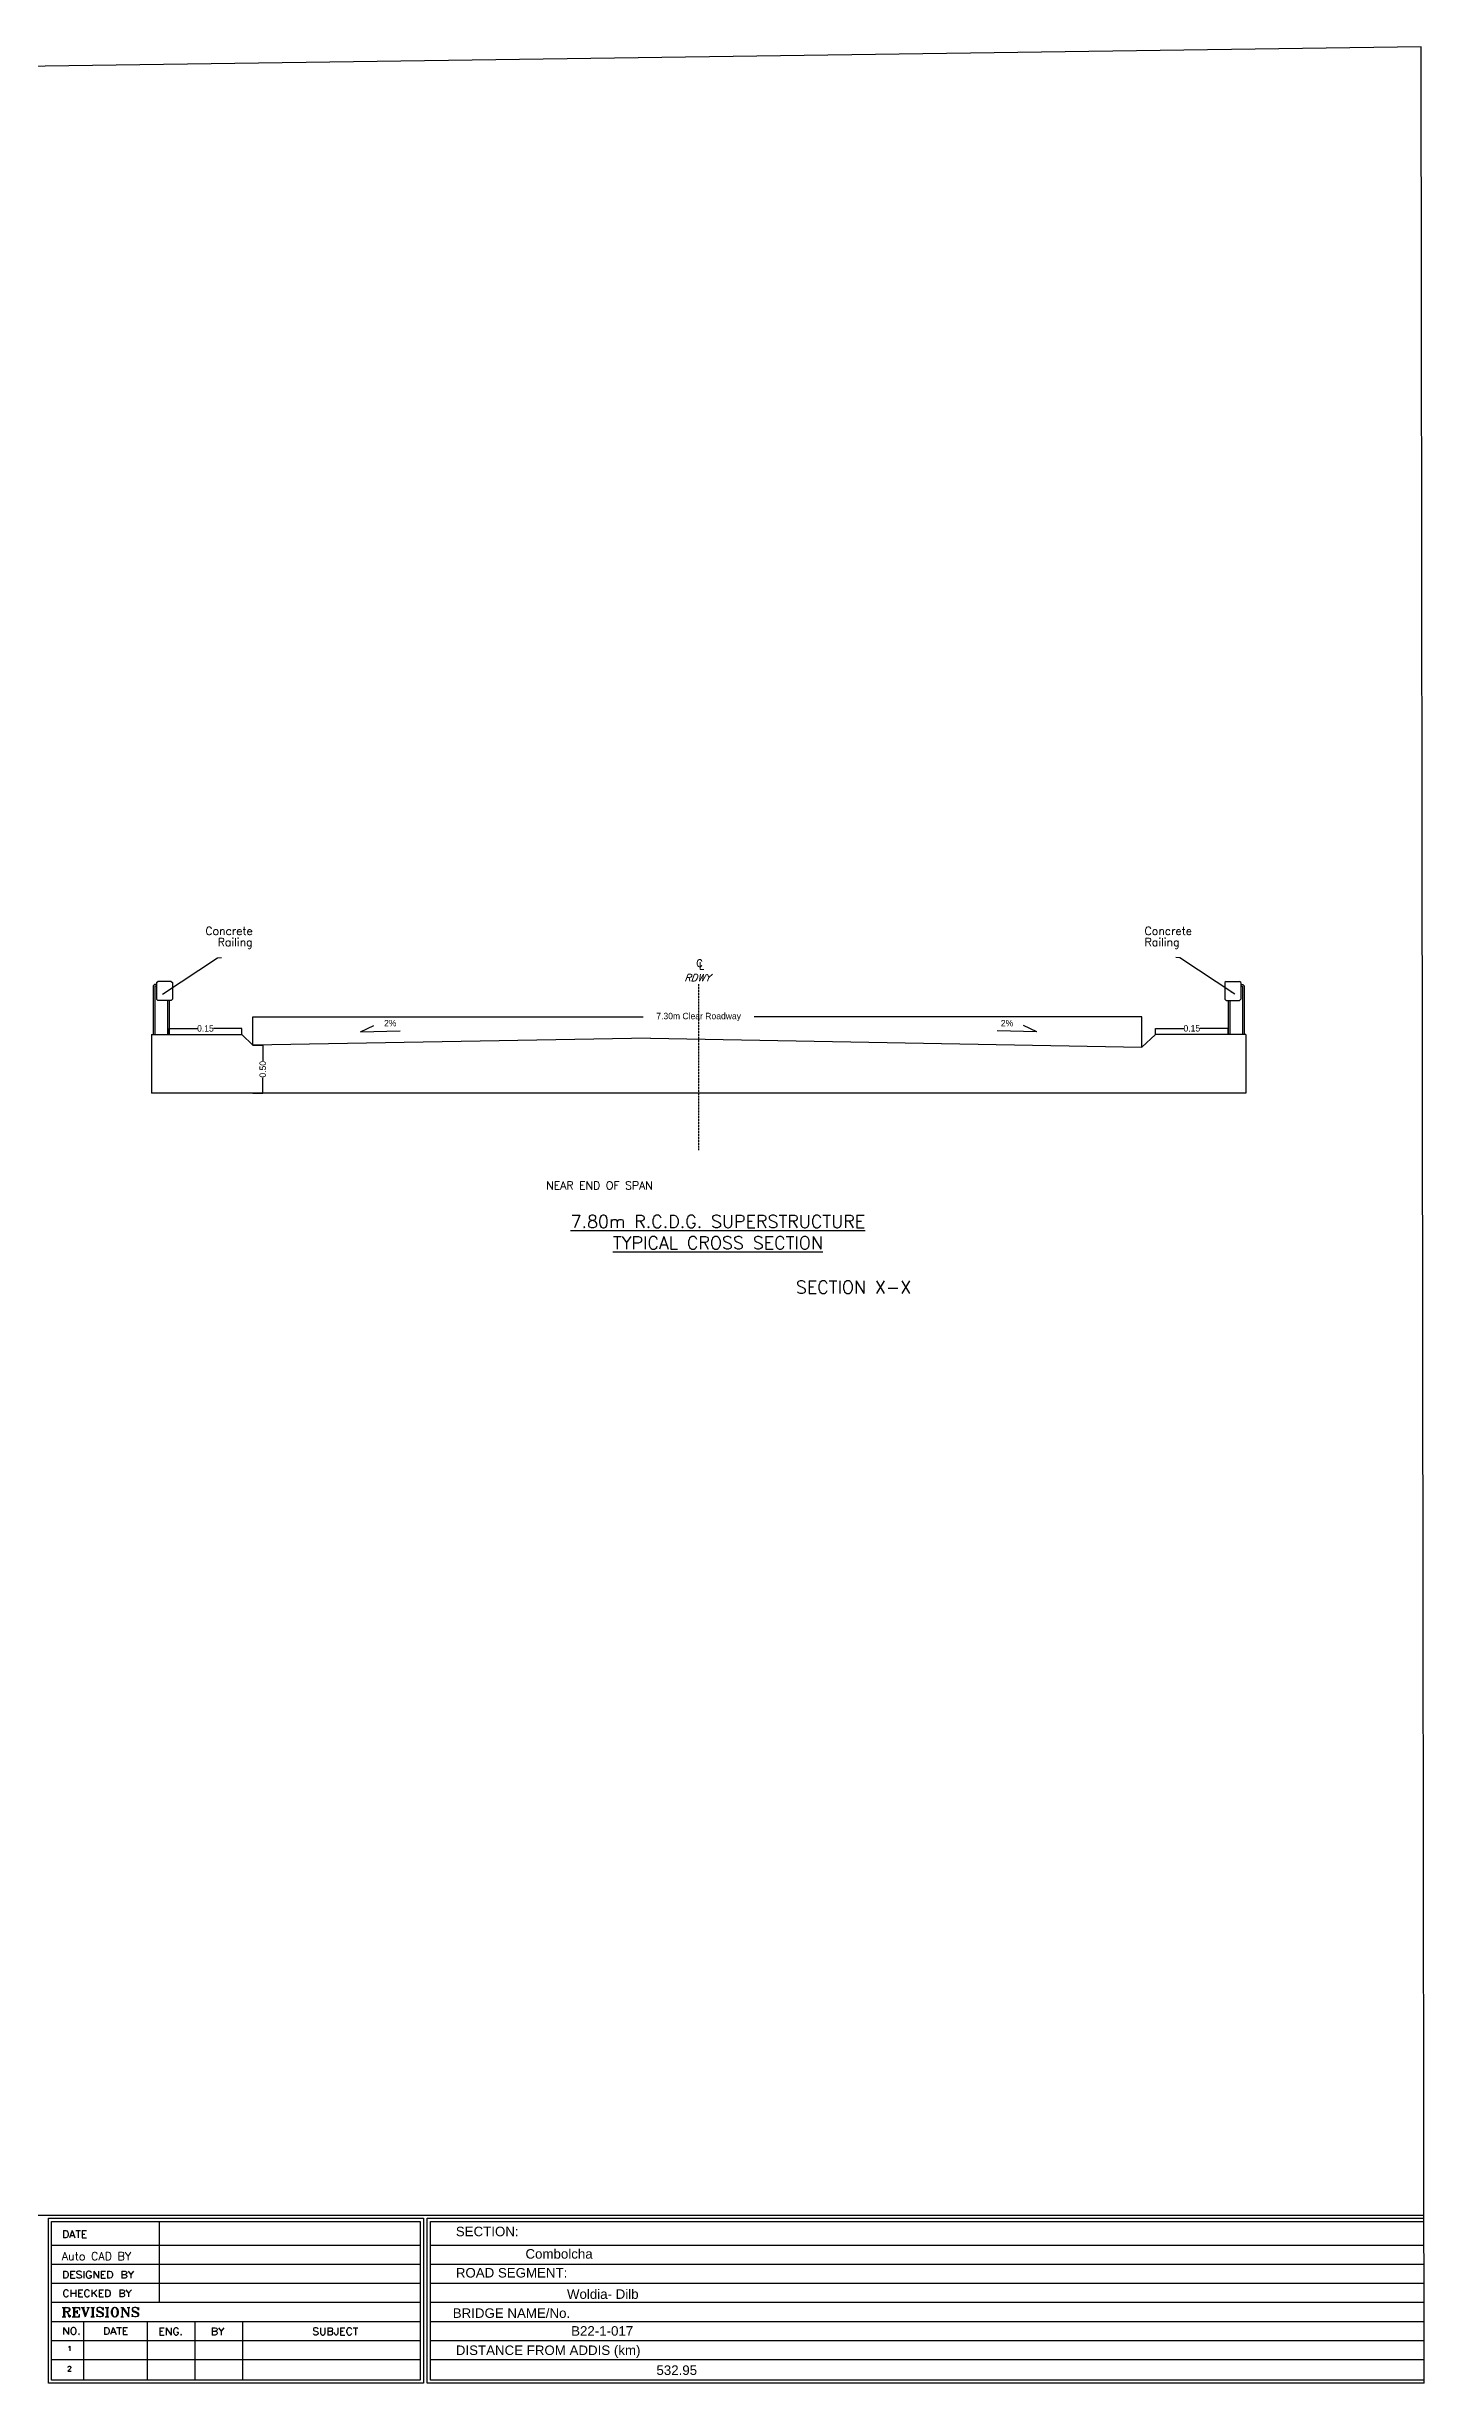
# Model space of a CAD drawing. Header units: inches. Extents: x 18 to 98726, y 4 to 73009.
# Drawn here: x 55682 to 98726, y 4 to 73009 of the extents above; entities that cross this region are included whole.
import ezdxf

# ---------------------------------------------------------------- set-up
doc = ezdxf.new("R2010")
doc.units = ezdxf.units.IN
doc.header["$MEASUREMENT"] = 0
doc.linetypes.add('DASHED', pattern=[0.75, 0.5, -0.25])
for name, color, linetype in [('CONCRETE', 2, 'Continuous'), ('Dim', 9, 'Continuous'), ('Text', 3, 'Continuous'), ('TITLE BLOCK', 7, 'Continuous'), ('WALL', 2, 'Continuous')]:
    doc.layers.add(name, color=color, linetype=linetype)
doc.styles.add('ARIAL', font='arial.ttf', dxfattribs={"height": 15})
doc.styles.add('SIM_E25', font='simplex.shx')
doc.styles.add('T-25-100', font='romans.shx', dxfattribs={"height": 0.25})
doc.styles.add('Text200-2.25', font='romans.shx')
doc.styles.add('Text50-2.0', font='romans.shx')
doc.dimstyles.new('Dim50', dxfattribs={"dimtxt": 300, "dimasz": 150, "dimexe": 150, "dimexo": 150, "dimgap": 75, "dimtad": 1, "dimdec": 0, "dimlfac": 0.5, "dimzin": 0, "dimdsep": 46, "dimtxsty": 'Text50-2.0', "dimblk": 'OBLIQUE', "dimcen": 100, "dimdle": 150, "dimclrd": 256, "dimclre": 256, "dimclrt": 3, "dimadec": 0, "dimazin": 0, "dimtfac": 1, "dimtdec": 0, "dimtofl": 0, "dimtmove": 0, "dimatfit": 3, "dimfxl": 1, "dimtolj": 1, "dimtzin": 0, "dimarcsym": 0})
doc.dimstyles.get("Standard").update_dxf_attribs({"dimtxt": 200, "dimasz": 0.18, "dimexe": 0.18, "dimexo": 0.0625, "dimgap": 0.09, "dimtad": 0, "dimdec": 4, "dimzin": 0, "dimdsep": 46, "dimtxsty": 'Standard', "dimcen": 0.09, "dimadec": 0, "dimazin": 0, "dimtfac": 1, "dimtdec": 4, "dimtofl": 0, "dimtmove": 0, "dimatfit": 3, "dimfxl": 1, "dimtolj": 1, "dimtzin": 0, "dimarcsym": 0})

# ---------------------------------------------------------------- blocks, each defined once
blk = doc.blocks.new('_Oblique')
at = {"color": 0, "lineweight": -2}
blk.add_line((-0.5, -0.5), (0.5, 0.5), dxfattribs=at)
blk = doc.blocks.new('*D17')
at = {"color": 0, "lineweight": -2}
for p, q in [((62120, 41808), (62120, 42693)), ((62120, 42693), (74319, 42693)), ((89896, 42693), (77786, 42693)), ((89897, 41754), (89897, 42693))]:
    blk.add_line(p, q, dxfattribs=at)
at = {"color": 0}
for points in [[(62120, 42693), (62120, 42693), (62120, 42693)], [(89896, 42693), (89896, 42693), (89897, 42693)]]:
    blk.add_solid(points, dxfattribs=at)
at = {"layer": 'Defpoints', "color": 0}
for p in [(89897, 42693), (62120, 41808), (89897, 41754)]:
    blk.add_point(p, dxfattribs=at)
at = {"color": 0, "insert": (76052, 42693), "char_height": 200, "attachment_point": 5}
blk.add_mtext('\\A1;7.30m Clear Roadway', dxfattribs=at)
blk = doc.blocks.new('*D18')
at = {"color": 0, "lineweight": -2}
for p, q in [((62120, 41808), (62431, 41808)), ((62431, 41807), (62431, 41326)), ((62120, 40311), (62431, 40311)), ((62431, 40311), (62431, 40792))]:
    blk.add_line(p, q, dxfattribs=at)
at = {"color": 0}
for points in [[(62431, 41807), (62431, 41807), (62431, 41808)], [(62431, 40311), (62431, 40311), (62431, 40311)]]:
    blk.add_solid(points, dxfattribs=at)
at = {"layer": 'Defpoints', "color": 0}
for p in [(62120, 41808), (62120, 40311), (62431, 40311)]:
    blk.add_point(p, dxfattribs=at)
at = {"color": 0, "insert": (62431, 41059), "char_height": 200, "attachment_point": 5, "rotation": 90}
blk.add_mtext('\\A1;0.50', dxfattribs=at)
blk = doc.blocks.new('*D19')
at = {"color": 0, "lineweight": -2}
for p, q in [((59508, 42152), (59508, 42335)), ((59509, 42335), (60391, 42335)), ((61774, 42335), (60892, 42335)), ((61775, 42143), (61775, 42335))]:
    blk.add_line(p, q, dxfattribs=at)
at = {"color": 0}
for points in [[(59509, 42335), (59509, 42335), (59508, 42335)], [(61774, 42335), (61774, 42335), (61775, 42335)]]:
    blk.add_solid(points, dxfattribs=at)
at = {"layer": 'Defpoints', "color": 0}
for p in [(59508, 42152), (61775, 42335), (61775, 42143)]:
    blk.add_point(p, dxfattribs=at)
at = {"color": 0, "insert": (60641, 42335), "char_height": 200, "attachment_point": 5}
blk.add_mtext('\\A1;0.15', dxfattribs=at)
blk = doc.blocks.new('*D20')
at = {"color": 0, "lineweight": -2}
for p, q in [((90330, 42143), (90330, 42338)), ((90330, 42338), (91213, 42338)), ((92596, 42338), (91713, 42338)), ((92596, 42152), (92596, 42338))]:
    blk.add_line(p, q, dxfattribs=at)
at = {"color": 0}
for points in [[(90330, 42338), (90330, 42338), (90330, 42338)], [(92596, 42338), (92596, 42338), (92596, 42338)]]:
    blk.add_solid(points, dxfattribs=at)
at = {"layer": 'Defpoints', "color": 0}
for p in [(90330, 42338), (90330, 42143), (92596, 42152)]:
    blk.add_point(p, dxfattribs=at)
at = {"color": 0, "insert": (91463, 42338), "char_height": 200, "attachment_point": 5}
blk.add_mtext('\\A1;0.15', dxfattribs=at)

msp = doc.modelspace()

# ---------------------------------------------------------------- linework, layer by layer
at = {"color": 6, "linetype": 'DASHED'}
msp.add_line((76052.1019, 43714.52302), (76052.1019, 38528.31854), dxfattribs=at)
for p, q in [((65486.69287, 42233.89575), (65898.98624, 42422.34763)), ((86617.51092, 42233.89575), (86205.21755, 42422.34763)), ((65486.69287, 42233.89575), (66727.29082, 42256.73249)), ((86617.51092, 42233.89575), (85376.91298, 42256.73249))]:
    msp.add_line(p, q)
at = {"color": 2}
for p, q in [((58952.1019, 42142.82009), (61774.62119, 42142.82009)), ((58952.1019, 42142.75759), (58952.1019, 40310.63967)), ((61774.62119, 42142.82009), (62119.75733, 41807.59493)), ((90329.5826, 42142.82009), (89896.59025, 41753.98863)), ((93152.1019, 42142.82009), (90329.5826, 42142.82009)), ((93152.1019, 42142.82009), (93152.1019, 40310.63967)), ((93152.1019, 40310.63967), (58952.1019, 40310.63967))]:
    msp.add_line(p, q, dxfattribs=at)
at = {"layer": 'CONCRETE'}
for q in [(62119.75733, 41807.59493), (89896.59025, 41753.98863)]:
    msp.add_line((74552.1019, 42036.44765), q, dxfattribs=at)
at = {"layer": 'TITLE BLOCK', "color": 5}
for p, q in [((118.07013, 5257.97545), (98716.78099, 5257.97545)), ((55833.66417, 5057.33571), (67353.82539, 5057.33571)), ((55833.66417, 104.04581), (55833.66417, 5057.33571)), ((67353.82539, 5057.33571), (67353.82539, 104.04581)), ((67669.27725, 5057.45248), (98717.12057, 5057.45248)), ((67669.27725, 104.16258), (67669.27725, 5057.45248)), ((67353.82539, 104.04581), (55833.66417, 104.04581)), ((98725.50869, 104.16258), (67669.27725, 104.16258))]:
    msp.add_line(p, q, dxfattribs=at)
at = {"layer": 'TITLE BLOCK', "color": 210}
for p, q in [((55733.39961, 5157.60027), (67454.08995, 5157.60027)), ((55733.39961, 3.78124), (55733.39961, 5157.60027)), ((67454.08995, 5157.60027), (67454.08995, 3.78124)), ((67569.01269, 3.89802), (67569.01269, 5157.71705)), ((67569.01269, 5157.71705), (98716.95077, 5157.71705)), ((67454.08995, 3.78124), (55733.39961, 3.78124)), ((98725.67848, 3.89802), (67569.01269, 3.89802))]:
    msp.add_line(p, q, dxfattribs=at)
msp.add_lwpolyline([(98725.67848, 3.89802), (98632.35535, 73008.63801), (17.80557, 71621.22749), (17.80557, 5237.97844)], dxfattribs=at)
at = {"layer": 'TITLE BLOCK', "color": 7}
for points in [[(56200.92345, 4773.61006), (56200.92345, 4549.07748)], [(56200.92345, 4773.61006), (56278.0018, 4773.61006), (56308.16289, 4763.55636), (56331.62152, 4740.09773), (56341.67522, 4719.99034), (56351.72892, 4686.47801), (56351.72892, 4632.85829), (56341.67522, 4602.6972), (56331.62152, 4582.5898), (56308.16289, 4559.13117), (56278.0018, 4549.07748), (56200.92345, 4549.07748)], [(56479.07575, 4773.61006), (56395.29494, 4549.07748)], [(56425.45603, 4622.80459), (56532.69547, 4622.80459)], [(56479.07575, 4773.61006), (56562.85657, 4549.07748)], [(56586.31519, 4773.61006), (56733.76943, 4773.61006)], [(56660.04231, 4773.61006), (56660.04231, 4549.07748)], [(56787.38915, 4773.61006), (56924.78968, 4773.61006)], [(56787.38915, 4773.61006), (56787.38915, 4549.07748)], [(56787.38915, 4666.37062), (56871.16996, 4666.37062)], [(56787.38915, 4549.07748), (56924.78968, 4549.07748)], [(59206.97905, 2523.63571), (59206.97905, 5057.33571)], [(67353.82539, 4306.49143), (55833.66417, 4306.49143)], [(67353.82539, 3713.32326), (55833.66417, 3713.32326)], [(98718.39228, 4306.49143), (67669.27725, 4306.49143)], [(98719.39678, 3713.32326), (67669.27725, 3713.32326)], [(67353.82539, 3116.80387), (55833.66417, 3116.80387)], [(56361.78261, 2872.16389), (56351.72892, 2895.62252), (56328.27029, 2915.72992), (56308.16289, 2925.78361), (56264.59687, 2925.78361), (56244.48947, 2915.72992), (56224.38208, 2895.62252), (56214.32838, 2872.16389), (56200.92345, 2842.0028), (56200.92345, 2788.38308), (56214.32838, 2754.87075), (56224.38208, 2734.76336), (56244.48947, 2714.65596), (56264.59687, 2704.60227), (56308.16289, 2704.60227), (56328.27029, 2714.65596), (56351.72892, 2734.76336), (56361.78261, 2754.87075)], [(56204.27468, 3508.89808), (56204.27468, 3287.71673)], [(56204.27468, 3508.89808), (56278.0018, 3508.89808), (56308.16289, 3498.84438), (56331.62152, 3478.73699), (56341.67522, 3455.27836), (56351.72892, 3425.11726), (56351.72892, 3371.49754), (56341.67522, 3337.98522), (56331.62152, 3317.87782), (56308.16289, 3297.77043), (56278.0018, 3287.71673), (56204.27468, 3287.71673)], [(56425.45603, 3508.89808), (56425.45603, 3287.71673)], [(56425.45603, 3508.89808), (56566.2078, 3508.89808)], [(56425.45603, 3401.65864), (56512.58808, 3401.65864)], [(56425.45603, 3287.71673), (56566.2078, 3287.71673)], [(56435.50973, 2925.78361), (56435.50973, 2704.60227)], [(56586.31519, 2925.78361), (56586.31519, 2704.60227)], [(56767.28175, 3478.73699), (56747.17436, 3498.84438), (56713.66203, 3508.89808), (56670.09601, 3508.89808), (56639.93492, 3498.84438), (56616.47629, 3478.73699), (56616.47629, 3455.27836), (56629.88122, 3435.17096), (56639.93492, 3425.11726), (56660.04231, 3415.06357), (56723.71573, 3391.60494), (56747.17436, 3381.55124), (56757.22806, 3371.49754), (56767.28175, 3351.39015), (56767.28175, 3317.87782), (56747.17436, 3297.77043), (56713.66203, 3287.71673), (56670.09601, 3287.71673), (56639.93492, 3297.77043), (56616.47629, 3317.87782)], [(56670.09601, 2925.78361), (56670.09601, 2704.60227)], [(56670.09601, 2925.78361), (56807.49654, 2925.78361)], [(56841.00887, 3508.89808), (56841.00887, 3287.71673)], [(57021.97543, 2872.16389), (57008.5705, 2895.62252), (56988.4631, 2915.72992), (56968.35571, 2925.78361), (56924.78968, 2925.78361), (56904.68229, 2915.72992), (56881.22366, 2895.62252), (56871.16996, 2872.16389), (56861.11626, 2842.0028), (56861.11626, 2788.38308), (56871.16996, 2754.87075), (56881.22366, 2734.76336), (56904.68229, 2714.65596), (56924.78968, 2704.60227), (56968.35571, 2704.60227), (56988.4631, 2714.65596), (57008.5705, 2734.76336), (57021.97543, 2754.87075)], [(57075.59515, 3455.27836), (57065.54145, 3478.73699), (57042.08282, 3498.84438), (57021.97543, 3508.89808), (56978.4094, 3508.89808), (56958.30201, 3498.84438), (56938.19461, 3478.73699), (56924.78968, 3455.27836), (56914.73599, 3425.11726), (56914.73599, 3371.49754), (56924.78968, 3337.98522), (56938.19461, 3317.87782), (56958.30201, 3297.77043), (56978.4094, 3287.71673), (57021.97543, 3287.71673), (57042.08282, 3297.77043), (57065.54145, 3317.87782), (57075.59515, 3337.98522), (57075.59515, 3371.49754)], [(57021.97543, 3371.49754), (57075.59515, 3371.49754)], [(57095.70254, 2925.78361), (57095.70254, 2704.60227)], [(57243.15678, 2925.78361), (57095.70254, 2778.32938)], [(57149.32226, 3508.89808), (57296.7765, 3287.71673)], [(57149.32226, 3508.89808), (57149.32226, 3287.71673)], [(57296.7765, 3508.89808), (57296.7765, 3287.71673)], [(57316.88389, 2925.78361), (57316.88389, 2704.60227)], [(57316.88389, 2925.78361), (57457.63566, 2925.78361)], [(57383.90854, 3508.89808), (57521.30908, 3508.89808)], [(57383.90854, 3508.89808), (57383.90854, 3287.71673)], [(57383.90854, 3401.65864), (57467.68936, 3401.65864)], [(57383.90854, 3287.71673), (57521.30908, 3287.71673)], [(57521.30908, 2925.78361), (57595.03619, 2925.78361), (57625.19729, 2915.72992), (57648.65591, 2895.62252), (57658.70961, 2872.16389), (57668.76331, 2842.0028), (57668.76331, 2788.38308), (57658.70961, 2754.87075), (57648.65591, 2734.76336), (57625.19729, 2714.65596), (57595.03619, 2704.60227), (57521.30908, 2704.60227)], [(57521.30908, 2925.78361), (57521.30908, 2704.60227)], [(57584.9825, 3508.89808), (57584.9825, 3287.71673)], [(57584.9825, 3508.89808), (57658.70961, 3508.89808), (57692.22194, 3498.84438), (57712.32933, 3478.73699), (57722.38303, 3455.27836), (57732.43673, 3425.11726), (57732.43673, 3371.49754), (57722.38303, 3337.98522), (57712.32933, 3317.87782), (57692.22194, 3297.77043), (57658.70961, 3287.71673), (57584.9825, 3287.71673)], [(57967.02301, 2925.78361), (57967.02301, 2704.60227)], [(57967.02301, 2925.78361), (58060.85752, 2925.78361), (58094.36984, 2915.72992), (58104.42354, 2905.67622), (58114.47724, 2882.21759), (58114.47724, 2862.1102), (58104.42354, 2842.0028), (58094.36984, 2831.9491), (58060.85752, 2818.54417)], [(58030.69642, 3508.89808), (58127.88217, 3508.89808), (58158.04326, 3498.84438), (58168.09696, 3488.79068), (58181.50189, 3465.33206), (58181.50189, 3445.22466), (58168.09696, 3425.11726), (58158.04326, 3415.06357), (58127.88217, 3401.65864)], [(58030.69642, 3508.89808), (58030.69642, 3287.71673)], [(58030.69642, 3401.65864), (58127.88217, 3401.65864), (58158.04326, 3391.60494), (58168.09696, 3381.55124), (58181.50189, 3361.44385), (58181.50189, 3327.93152), (58168.09696, 3307.82413), (58158.04326, 3297.77043), (58127.88217, 3287.71673), (58030.69642, 3287.71673)], [(58158.04326, 2925.78361), (58241.82408, 2818.54417), (58241.82408, 2704.60227)], [(58221.71668, 3508.89808), (58308.84873, 3401.65864), (58308.84873, 3287.71673)], [(58328.95612, 2925.78361), (58241.82408, 2818.54417)], [(58392.62954, 3508.89808), (58308.84873, 3401.65864)], [(98720.40695, 3116.80387), (67669.27725, 3116.80387)], [(67353.82539, 2523.63571), (55833.66417, 2523.63571)], [(56167.41113, 2372.83024), (56338.32399, 2372.83024), (56378.53878, 2359.42531), (56391.94371, 2346.02038), (56408.69987, 2315.85929), (56408.69987, 2289.04943), (56391.94371, 2262.23957), (56378.53878, 2245.48341), (56338.32399, 2232.07848), (56237.78701, 2232.07848)], [(56180.81606, 2372.83024), (56207.62592, 2359.42531)], [(56194.22099, 2372.83024), (56207.62592, 2346.02038)], [(56207.62592, 2372.83024), (56207.62592, 2077.92178)], [(56224.38208, 2359.42531), (56224.38208, 2091.32671)], [(56237.78701, 2372.83024), (56237.78701, 2077.92178)], [(56251.19194, 2372.83024), (56237.78701, 2346.02038)], [(56264.59687, 2372.83024), (56237.78701, 2359.42531)], [(56294.75796, 2232.07848), (56321.56782, 2218.67355), (56338.32399, 2188.51245), (56365.13385, 2104.73164), (56378.53878, 2077.92178), (56408.69987, 2077.92178), (56422.1048, 2104.73164), (56422.1048, 2131.5415)], [(56321.56782, 2218.67355), (56338.32399, 2205.26862), (56378.53878, 2118.13657), (56391.94371, 2104.73164), (56408.69987, 2104.73164), (56422.1048, 2118.13657)], [(56338.32399, 2372.83024), (56365.13385, 2359.42531), (56378.53878, 2332.61545), (56378.53878, 2275.6445), (56365.13385, 2245.48341), (56338.32399, 2232.07848)], [(56378.53878, 2346.02038), (56391.94371, 2315.85929), (56391.94371, 2289.04943), (56378.53878, 2262.23957)], [(56435.50973, 2818.54417), (56586.31519, 2818.54417)], [(56479.07575, 2372.83024), (56703.60833, 2372.83024), (56703.60833, 2289.04943)], [(56492.48068, 2372.83024), (56519.29054, 2359.42531)], [(56505.88561, 2372.83024), (56519.29054, 2346.02038)], [(56519.29054, 2372.83024), (56519.29054, 2077.92178)], [(56536.04671, 2359.42531), (56536.04671, 2091.32671)], [(56549.45164, 2372.83024), (56549.45164, 2077.92178)], [(56562.85657, 2372.83024), (56549.45164, 2346.02038)], [(56576.2615, 2372.83024), (56549.45164, 2359.42531)], [(56549.45164, 2232.07848), (56633.23245, 2232.07848)], [(56633.23245, 2245.48341), (56576.2615, 2232.07848), (56633.23245, 2218.67355)], [(56633.23245, 2262.23957), (56606.42259, 2232.07848), (56633.23245, 2205.26862)], [(56633.23245, 2289.04943), (56619.82752, 2232.07848), (56633.23245, 2175.10752)], [(56633.23245, 2372.83024), (56703.60833, 2359.42531)], [(56633.23245, 2289.04943), (56633.23245, 2175.10752)], [(56663.39354, 2372.83024), (56703.60833, 2346.02038)], [(56670.09601, 2818.54417), (56753.87682, 2818.54417)], [(56670.09601, 2704.60227), (56807.49654, 2704.60227)], [(56676.79847, 2372.83024), (56703.60833, 2332.61545)], [(56690.2034, 2372.83024), (56703.60833, 2289.04943)], [(56760.57929, 2372.83024), (56861.11626, 2372.83024)], [(56777.33545, 2372.83024), (56804.14531, 2346.02038)], [(56790.74038, 2372.83024), (56887.92612, 2077.92178)], [(56804.14531, 2372.83024), (56887.92612, 2118.13657), (56887.92612, 2077.92178)], [(56817.55024, 2372.83024), (56904.68229, 2118.13657)], [(56834.3064, 2372.83024), (56817.55024, 2346.02038)], [(56847.71133, 2372.83024), (56817.55024, 2359.42531)], [(56988.4631, 2359.42531), (56887.92612, 2077.92178)], [(56931.49215, 2372.83024), (57015.27296, 2372.83024)], [(56961.65324, 2372.83024), (56988.4631, 2359.42531)], [(57001.86803, 2372.83024), (56988.4631, 2359.42531)], [(57058.83898, 2372.83024), (57172.78089, 2372.83024)], [(57072.24391, 2372.83024), (57102.40501, 2359.42531)], [(57089.00008, 2372.83024), (57102.40501, 2346.02038)], [(57102.40501, 2372.83024), (57102.40501, 2077.92178)], [(57115.80994, 2359.42531), (57115.80994, 2091.32671)], [(57129.21487, 2372.83024), (57129.21487, 2077.92178)], [(57159.37596, 2372.83024), (57129.21487, 2359.42531)], [(57145.97103, 2372.83024), (57129.21487, 2346.02038)], [(57149.32226, 2831.9491), (57243.15678, 2704.60227)], [(57427.47457, 2332.61545), (57440.8795, 2372.83024), (57440.8795, 2289.04943), (57427.47457, 2332.61545), (57400.66471, 2359.42531), (57357.09868, 2372.83024), (57313.53266, 2372.83024), (57273.31787, 2359.42531), (57243.15678, 2332.61545), (57243.15678, 2289.04943), (57256.56171, 2262.23957), (57300.12773, 2232.07848), (57383.90854, 2205.26862), (57414.06964, 2188.51245), (57427.47457, 2161.70259), (57427.47457, 2118.13657), (57414.06964, 2091.32671)], [(57273.31787, 2359.42531), (57256.56171, 2332.61545), (57256.56171, 2302.45436), (57273.31787, 2275.6445), (57300.12773, 2262.23957), (57383.90854, 2232.07848), (57427.47457, 2205.26862), (57440.8795, 2175.10752), (57440.8795, 2131.5415), (57427.47457, 2104.73164), (57414.06964, 2091.32671), (57370.50361, 2077.92178), (57326.93759, 2077.92178), (57286.7228, 2091.32671), (57256.56171, 2118.13657), (57243.15678, 2161.70259), (57243.15678, 2077.92178), (57256.56171, 2118.13657)], [(57256.56171, 2289.04943), (57273.31787, 2262.23957), (57300.12773, 2245.48341), (57383.90854, 2218.67355), (57414.06964, 2205.26862), (57427.47457, 2175.10752)], [(57316.88389, 2818.54417), (57404.01594, 2818.54417)], [(57316.88389, 2704.60227), (57457.63566, 2704.60227)], [(57511.25538, 2372.83024), (57625.19729, 2372.83024)], [(57528.01154, 2372.83024), (57554.8214, 2359.42531)], [(57541.41647, 2372.83024), (57554.8214, 2346.02038)], [(57554.8214, 2372.83024), (57554.8214, 2077.92178)], [(57568.22633, 2359.42531), (57568.22633, 2091.32671)], [(57584.9825, 2372.83024), (57584.9825, 2077.92178)], [(57598.38743, 2372.83024), (57584.9825, 2346.02038)], [(57611.79236, 2372.83024), (57584.9825, 2359.42531)], [(57796.11015, 2372.83024), (57752.54412, 2359.42531), (57725.73426, 2332.61545), (57712.32933, 2302.45436), (57695.57317, 2245.48341), (57695.57317, 2205.26862), (57712.32933, 2148.29766), (57725.73426, 2118.13657), (57752.54412, 2091.32671), (57796.11015, 2077.92178), (57822.92001, 2077.92178), (57866.48603, 2091.32671), (57896.64712, 2118.13657), (57910.05205, 2148.29766), (57923.45698, 2205.26862), (57923.45698, 2245.48341), (57910.05205, 2302.45436), (57896.64712, 2332.61545), (57866.48603, 2359.42531), (57822.92001, 2372.83024), (57796.11015, 2372.83024)], [(57739.13919, 2332.61545), (57725.73426, 2302.45436), (57712.32933, 2262.23957), (57712.32933, 2188.51245), (57725.73426, 2148.29766), (57739.13919, 2118.13657)], [(57796.11015, 2372.83024), (57769.30029, 2359.42531), (57739.13919, 2315.85929), (57725.73426, 2262.23957), (57725.73426, 2188.51245), (57739.13919, 2131.5415), (57769.30029, 2091.32671), (57796.11015, 2077.92178)], [(57822.92001, 2077.92178), (57853.0811, 2091.32671), (57879.89096, 2131.5415), (57896.64712, 2188.51245), (57896.64712, 2262.23957), (57879.89096, 2315.85929), (57853.0811, 2359.42531), (57822.92001, 2372.83024)], [(57879.89096, 2118.13657), (57896.64712, 2148.29766), (57910.05205, 2188.51245), (57910.05205, 2262.23957), (57896.64712, 2302.45436), (57879.89096, 2332.61545)], [(57967.02301, 2818.54417), (58060.85752, 2818.54417), (58094.36984, 2808.49047), (58104.42354, 2798.43678), (58114.47724, 2778.32938), (58114.47724, 2744.81706), (58104.42354, 2724.70966), (58094.36984, 2714.65596), (58060.85752, 2704.60227), (57967.02301, 2704.60227)], [(57993.83287, 2372.83024), (58064.20875, 2372.83024)], [(58007.2378, 2372.83024), (58037.39889, 2359.42531)], [(58037.39889, 2372.83024), (58235.12161, 2077.92178)], [(58037.39889, 2372.83024), (58037.39889, 2091.32671)], [(58050.80382, 2372.83024), (58221.71668, 2118.13657)], [(58064.20875, 2372.83024), (58235.12161, 2118.13657)], [(58191.55559, 2372.83024), (58278.68763, 2372.83024)], [(58208.31175, 2372.83024), (58235.12161, 2359.42531)], [(58265.2827, 2372.83024), (58235.12161, 2359.42531)], [(58235.12161, 2359.42531), (58235.12161, 2077.92178)], [(58533.38131, 2332.61545), (58546.78624, 2372.83024), (58546.78624, 2289.04943), (58533.38131, 2332.61545), (58503.22021, 2359.42531), (58463.00542, 2372.83024), (58419.4394, 2372.83024), (58375.87338, 2359.42531), (58349.06352, 2332.61545), (58349.06352, 2289.04943), (58362.46845, 2262.23957), (58406.03447, 2232.07848), (58489.81528, 2205.26862), (58519.97638, 2188.51245), (58533.38131, 2161.70259), (58533.38131, 2118.13657), (58519.97638, 2091.32671)], [(58375.87338, 2359.42531), (58362.46845, 2332.61545), (58362.46845, 2302.45436), (58375.87338, 2275.6445), (58406.03447, 2262.23957), (58489.81528, 2232.07848), (58533.38131, 2205.26862), (58546.78624, 2175.10752), (58546.78624, 2131.5415), (58533.38131, 2104.73164), (58519.97638, 2091.32671), (58476.41035, 2077.92178), (58432.84433, 2077.92178), (58392.62954, 2091.32671), (58362.46845, 2118.13657), (58349.06352, 2161.70259), (58349.06352, 2077.92178), (58362.46845, 2118.13657)], [(58362.46845, 2289.04943), (58375.87338, 2262.23957), (58406.03447, 2245.48341), (58489.81528, 2218.67355), (58519.97638, 2205.26862), (58533.38131, 2175.10752)], [(98721.41145, 2523.63571), (67669.27725, 2523.63571)], [(67353.82539, 1927.11631), (55833.66417, 1927.11631)], [(56167.41113, 2077.92178), (56281.35303, 2077.92178)], [(56207.62592, 2091.32671), (56180.81606, 2077.92178)], [(56207.62592, 2104.73164), (56194.22099, 2077.92178)], [(56210.97715, 1749.50099), (56210.97715, 1524.96841)], [(56210.97715, 1749.50099), (56358.43138, 1524.96841)], [(56237.78701, 2104.73164), (56251.19194, 2077.92178)], [(56237.78701, 2091.32671), (56264.59687, 2077.92178)], [(56358.43138, 1749.50099), (56358.43138, 1524.96841)], [(56365.13385, 2131.5415), (56378.53878, 2104.73164), (56391.94371, 2091.32671), (56408.69987, 2091.32671)], [(56495.83192, 1749.50099), (56475.72452, 1739.44729), (56455.61713, 1715.98866), (56445.56343, 1695.88127), (56432.1585, 1665.72017), (56432.1585, 1612.10045), (56445.56343, 1578.58813), (56455.61713, 1558.48073), (56475.72452, 1538.37334), (56495.83192, 1524.96841), (56539.39794, 1524.96841), (56562.85657, 1538.37334), (56582.96396, 1558.48073), (56593.01766, 1578.58813), (56603.07136, 1612.10045), (56603.07136, 1665.72017), (56593.01766, 1695.88127), (56582.96396, 1715.98866), (56562.85657, 1739.44729), (56539.39794, 1749.50099), (56495.83192, 1749.50099)], [(56479.07575, 2077.92178), (56703.60833, 2077.92178), (56703.60833, 2161.70259)], [(56519.29054, 2091.32671), (56492.48068, 2077.92178)], [(56519.29054, 2104.73164), (56505.88561, 2077.92178)], [(56549.45164, 2104.73164), (56562.85657, 2077.92178)], [(56549.45164, 2091.32671), (56576.2615, 2077.92178)], [(56633.23245, 2077.92178), (56703.60833, 2091.32671)], [(56663.39354, 2077.92178), (56703.60833, 2104.73164)], [(56676.79847, 2077.92178), (56703.60833, 2118.13657)], [(56690.2034, 1548.42704), (56676.79847, 1538.37334), (56690.2034, 1524.96841), (56700.2571, 1538.37334), (56690.2034, 1548.42704)], [(56690.2034, 2077.92178), (56703.60833, 2161.70259)], [(56844.3601, 104.04581), (56844.3601, 1927.11631)], [(57058.83898, 2077.92178), (57172.78089, 2077.92178)], [(57102.40501, 2091.32671), (57072.24391, 2077.92178)], [(57102.40501, 2104.73164), (57089.00008, 2077.92178)], [(57129.21487, 2104.73164), (57145.97103, 2077.92178)], [(57129.21487, 2091.32671), (57159.37596, 2077.92178)], [(57484.44552, 1749.50099), (57558.17264, 1749.50099), (57591.68496, 1739.44729), (57611.79236, 1715.98866), (57621.84605, 1695.88127), (57631.89975, 1665.72017), (57631.89975, 1612.10045), (57621.84605, 1578.58813), (57611.79236, 1558.48073), (57591.68496, 1538.37334), (57558.17264, 1524.96841), (57484.44552, 1524.96841)], [(57484.44552, 1749.50099), (57484.44552, 1524.96841)], [(57511.25538, 2077.92178), (57625.19729, 2077.92178)], [(57554.8214, 2091.32671), (57528.01154, 2077.92178)], [(57554.8214, 2104.73164), (57541.41647, 2077.92178)], [(57584.9825, 2104.73164), (57598.38743, 2077.92178)], [(57584.9825, 2091.32671), (57611.79236, 2077.92178)], [(57759.24659, 1749.50099), (57675.46577, 1524.96841)], [(57705.62687, 1602.04676), (57812.86631, 1602.04676)], [(57759.24659, 1749.50099), (57846.37863, 1524.96841)], [(57866.48603, 1749.50099), (58013.94026, 1749.50099)], [(57940.21315, 1749.50099), (57940.21315, 1524.96841)], [(57993.83287, 2077.92178), (58080.96491, 2077.92178)], [(58037.39889, 2091.32671), (58007.2378, 2077.92178)], [(58037.39889, 2091.32671), (58064.20875, 2077.92178)], [(58067.55998, 1749.50099), (58067.55998, 1524.96841)], [(58067.55998, 1749.50099), (58208.31175, 1749.50099)], [(58067.55998, 1642.26155), (58154.69203, 1642.26155)], [(58067.55998, 1524.96841), (58208.31175, 1524.96841)], [(58828.28977, 104.04581), (58828.28977, 1927.11631)], [(59217.03275, 1736.09606), (59217.03275, 1511.56348)], [(59217.03275, 1736.09606), (59354.43328, 1736.09606)], [(59217.03275, 1628.85662), (59300.81356, 1628.85662)], [(59217.03275, 1511.56348), (59354.43328, 1511.56348)], [(59418.1067, 1736.09606), (59418.1067, 1511.56348)], [(59418.1067, 1736.09606), (59568.91217, 1511.56348)], [(59568.91217, 1736.09606), (59568.91217, 1511.56348)], [(59803.49845, 1682.47634), (59790.09351, 1702.58373), (59769.98612, 1726.04236), (59749.87872, 1736.09606), (59706.3127, 1736.09606), (59686.20531, 1726.04236), (59662.74668, 1702.58373), (59652.69298, 1682.47634), (59642.63928, 1652.31524), (59642.63928, 1598.69552), (59652.69298, 1565.1832), (59662.74668, 1545.0758), (59686.20531, 1524.96841), (59706.3127, 1511.56348), (59749.87872, 1511.56348), (59769.98612, 1524.96841), (59790.09351, 1545.0758), (59803.49845, 1565.1832), (59803.49845, 1598.69552)], [(59749.87872, 1598.69552), (59803.49845, 1598.69552)], [(59887.27926, 1535.02211), (59877.22556, 1524.96841), (59887.27926, 1511.56348), (59897.33296, 1524.96841), (59887.27926, 1535.02211)], [(60316.23703, 104.04581), (60316.23703, 1927.11631)], [(60855.78547, 1736.09606), (60949.61998, 1736.09606), (60983.1323, 1726.04236), (60993.186, 1715.98866), (61003.2397, 1692.53004), (61003.2397, 1672.42264), (60993.186, 1652.31524), (60983.1323, 1638.91031), (60949.61998, 1628.85662)], [(60855.78547, 1736.09606), (60855.78547, 1511.56348)], [(60855.78547, 1628.85662), (60949.61998, 1628.85662), (60983.1323, 1618.80292), (60993.186, 1608.74922), (61003.2397, 1588.64183), (61003.2397, 1555.1295), (60993.186, 1535.02211), (60983.1323, 1524.96841), (60949.61998, 1511.56348), (60855.78547, 1511.56348)], [(61046.80572, 1736.09606), (61130.58654, 1628.85662), (61130.58654, 1511.56348)], [(61217.71858, 1736.09606), (61130.58654, 1628.85662)], [(61804.18428, 104.04581), (61804.18428, 1927.11631)], [(64160.10076, 1702.58373), (64139.99337, 1726.04236), (64106.48104, 1736.09606), (64062.91502, 1736.09606), (64032.75393, 1726.04236), (64012.64653, 1702.58373), (64012.64653, 1682.47634), (64022.70023, 1662.36894), (64032.75393, 1652.31524), (64052.86132, 1638.91031), (64116.53474, 1618.80292), (64139.99337, 1608.74922), (64150.04707, 1598.69552), (64160.10076, 1575.2369), (64160.10076, 1545.0758), (64139.99337, 1524.96841), (64106.48104, 1511.56348), (64062.91502, 1511.56348), (64032.75393, 1524.96841), (64012.64653, 1545.0758)], [(64233.82788, 1736.09606), (64233.82788, 1575.2369), (64243.88158, 1545.0758), (64267.3402, 1524.96841), (64297.5013, 1511.56348), (64320.95993, 1511.56348), (64351.12102, 1524.96841), (64371.22841, 1545.0758), (64384.63334, 1575.2369), (64384.63334, 1736.09606)], [(64468.41416, 1736.09606), (64468.41416, 1511.56348)], [(64468.41416, 1736.09606), (64565.5999, 1736.09606), (64595.76099, 1726.04236), (64605.81469, 1715.98866), (64615.86839, 1692.53004), (64615.86839, 1672.42264), (64605.81469, 1652.31524), (64595.76099, 1638.91031), (64565.5999, 1628.85662)], [(64468.41416, 1628.85662), (64565.5999, 1628.85662), (64595.76099, 1618.80292), (64605.81469, 1608.74922), (64615.86839, 1588.64183), (64615.86839, 1555.1295), (64605.81469, 1535.02211), (64595.76099, 1524.96841), (64565.5999, 1511.56348), (64468.41416, 1511.56348)], [(64776.72755, 1736.09606), (64776.72755, 1565.1832), (64766.67385, 1535.02211), (64756.62016, 1524.96841), (64733.16153, 1511.56348), (64713.05413, 1511.56348), (64692.94674, 1524.96841), (64679.54181, 1535.02211), (64669.48811, 1565.1832), (64669.48811, 1588.64183)], [(64860.50837, 1736.09606), (64860.50837, 1511.56348)], [(64860.50837, 1736.09606), (65001.26013, 1736.09606)], [(64860.50837, 1628.85662), (64947.64041, 1628.85662)], [(64860.50837, 1511.56348), (65001.26013, 1511.56348)], [(65212.38778, 1682.47634), (65202.33409, 1702.58373), (65178.87546, 1726.04236), (65158.76806, 1736.09606), (65115.20204, 1736.09606), (65095.09464, 1726.04236), (65074.98725, 1702.58373), (65064.93355, 1682.47634), (65051.52862, 1652.31524), (65051.52862, 1598.69552), (65064.93355, 1565.1832), (65074.98725, 1545.0758), (65095.09464, 1524.96841), (65115.20204, 1511.56348), (65158.76806, 1511.56348), (65178.87546, 1524.96841), (65202.33409, 1545.0758), (65212.38778, 1565.1832)], [(65255.95381, 1736.09606), (65403.40804, 1736.09606)], [(65329.68092, 1736.09606), (65329.68092, 1511.56348)], [(98722.42162, 1927.11631), (67669.27725, 1927.11631)], [(67353.82539, 1333.94815), (55833.66417, 1333.94815)], [(67353.82539, 737.42876), (55833.66417, 737.42876)], [(56361.78261, 1139.57666), (56378.53878, 1146.27913), (56398.64617, 1166.38652), (56398.64617, 1015.58106)], [(98723.42612, 1333.94815), (67669.27725, 1333.94815)], [(98724.43629, 737.42876), (67669.27725, 737.42876)], [(56348.37768, 496.14001), (56348.37768, 502.84248), (56355.08015, 519.59864), (56361.78261, 526.30111), (56378.53878, 533.00357), (56405.34864, 533.00357), (56422.1048, 526.30111), (56428.80726, 519.59864), (56435.50973, 502.84248), (56435.50973, 489.43755), (56428.80726, 472.68139), (56412.0511, 452.57399), (56341.67522, 378.84687), (56442.2122, 378.84687)]]:
    msp.add_lwpolyline(points, dxfattribs=at)
at = {"layer": 'WALL'}
for p, q in [((59108.32408, 43766.43799), (59148.32408, 43806.43799)), ((59568.32408, 43806.43799), (59148.32408, 43806.43799)), ((59568.32408, 43806.43799), (59608.32408, 43766.43799)), ((92535.87971, 43806.43799), (92495.87971, 43766.43799)), ((92535.87971, 43806.43799), (92955.87971, 43806.43799)), ((92995.87971, 43766.43799), (92955.87971, 43806.43799)), ((59008.32408, 43666.43799), (59048.32408, 43706.43799)), ((59008.32408, 43666.43799), (59008.32408, 42142.82009)), ((59108.32408, 43706.43799), (59048.32408, 43706.43799)), ((59058.32408, 43656.43799), (59057.87181, 42143.73216)), ((59108.32408, 43656.43799), (59058.32408, 43656.43799)), ((59108.32408, 43766.43799), (59108.32408, 43246.43799)), ((59148.32408, 43206.43799), (59108.32408, 43246.43799)), ((59568.32408, 43206.43799), (59148.32408, 43206.43799)), ((59458.32408, 43206.43799), (59458.32408, 42151.10362)), ((59508.32408, 43206.43799), (59508.32408, 42152.02401)), ((59608.32408, 43246.43799), (59568.32408, 43206.43799)), ((59608.32408, 43766.43799), (59608.32408, 43246.43799)), ((92495.87971, 43766.43799), (92495.87971, 43246.43799)), ((92495.87971, 43246.43799), (92535.87971, 43206.43799)), ((92535.87971, 43206.43799), (92955.87971, 43206.43799)), ((92595.87971, 43206.43799), (92595.87971, 42152.02401)), ((92645.87971, 43206.43799), (92645.87971, 42151.10362)), ((92955.87971, 43206.43799), (92995.87971, 43246.43799)), ((92995.87971, 43766.43799), (92995.87971, 43246.43799)), ((92995.87971, 43706.43799), (93055.87971, 43706.43799)), ((92995.87971, 43656.43799), (93045.87971, 43656.43799)), ((93045.87971, 43656.43799), (93046.33198, 42143.73216)), ((93095.87971, 43666.43799), (93055.87971, 43706.43799)), ((93095.87971, 43666.43799), (93095.87971, 42142.82009))]:
    msp.add_line(p, q, dxfattribs=at)

# ---------------------------------------------------------------- texts
at = {"style": 'ARIAL'}
for s, height, p in [('SECTION:', 297.335358, (68465.12415, 4598.46557)), ('Combolcha', 297.335358, (70640.5167, 3898.01301)), ('ROAD SEGMENT:', 297.3353577, (68465.12415, 3307.78247)), ('Woldia- Dilb', 297.3353577, (71937.35917, 2641.18022)), ('BRIDGE NAME/No.', 297.3353577, (68368.6386, 2046.84746)), ('B22-1-017', 297.335358, (72067.84449, 1490.80245)), ('DISTANCE FROM ADDIS (km)', 297.3353577, (68465.12415, 886.81575)), ('532.95', 297.335358, (74733.45713, 263.95657))]:
    msp.add_text(s, height=height, dxfattribs=at).set_placement(p)
at = {"char_height": 200, "width": 939.5131457}
for insert, attachment_point in [((66222.92207, 42601.12876), 1), ((85881.28172, 42601.12876), 3)]:
    msp.add_mtext('2%', dxfattribs=dict(at, insert=insert, attachment_point=attachment_point))
at = {"layer": 'Text', "style": 'SIM_E25', "oblique": 20}
msp.add_text('RDWY', height=225, dxfattribs=at).set_placement((75602.00894, 43810.72909))
at = {"layer": 'Text', "style": 'SIM_E25'}
for s, p in [('C', (75980.78477, 44260.2446)), ('L', (76060.13965, 44176.85526))]:
    msp.add_text(s, height=225, dxfattribs=at).set_placement(p)
at = {"layer": 'Text', "char_height": 250, "style": 'SIM_E25'}
for s, insert, attachment_point in [('Concrete', (62117.81819, 45507.31612), 3), ('Concrete', (89986.3856, 45507.31612), 1), ('Railing', (62117.81819, 45158.37404), 3), ('Railing', (89986.3856, 45158.37404), 1)]:
    msp.add_mtext(s, dxfattribs=dict(at, insert=insert, attachment_point=attachment_point))
at = {"layer": 'Text', "color": 3, "attachment_point": 2, "style": 'Text200-2.25'}
for s, insert, char_height, width in [('{\\Fromanc|c0;NEAR END OF SPAN}', (72953.73113, 37555.78595), 250, 11086.9563408), ('{\\Fromanc|c0;\\L7.80m R.C.D.G. SUPERSTRUCTURE\\PTYPICAL CROSS SECTION}', (76652.80973, 36503.50431), 400, 13050.0823387), ('{\\Fromanc|c0;SECTION X-X}', (80888.97647, 34450.77515), 400, 11086.9563408)]:
    msp.add_mtext(s, dxfattribs=dict(at, insert=insert, char_height=char_height, width=width))
at = {"layer": 'TITLE BLOCK', "style": 'T-25-100'}
msp.add_text('Auto CAD BY', height=254.3842045, rotation=359.9999999917, dxfattribs=at).set_placement((56150.72918, 3845.61941))

# ---------------------------------------------------------------- dimensions: what is measured, and where the dimension line sits
dim = msp.add_linear_dim(base=(89896.59025, 42692.5878), p1=(62119.75733, 41807.59493), p2=(89896.59025, 41753.98863), text='7.30m Clear Roadway', dimstyle='Standard')
dim.commit()
dim.dimension.update_dxf_attribs({"geometry": '*D17', "text_midpoint": (76052.1019, 42692.5878), "dimtype": 160})
for base, p1, p2, picture, middle in [((61774.62119, 42334.76434), (59508.32408, 42152.02401), (61774.62119, 42142.82009), '*D19', (60641.47263, 42334.76434)), ((90329.5826, 42338.17625), (92595.87971, 42152.02401), (90329.5826, 42142.82009), '*D20', (91462.73116, 42338.17625))]:
    dim = msp.add_linear_dim(base=base, p1=p1, p2=p2, text='0.15', dimstyle='Standard')
    dim.commit()
    dim.dimension.update_dxf_attribs({"geometry": picture, "text_midpoint": middle})
dim = msp.add_linear_dim(base=(62430.55947, 40310.63967), p1=(62119.75733, 41807.59493), p2=(62119.75733, 40310.63967), angle=90, text='0.50', dimstyle='Standard')
dim.commit()
dim.dimension.update_dxf_attribs({"geometry": '*D18', "text_midpoint": (62430.55947, 41059.1173)})

# ---------------------------------------------------------------- leaders
at = {"layer": 'Dim', "color": 5}
for points in [[(59303.03042, 43405.49771), (61013.27037, 44537.11667), (61144.29605, 44547.16802)], [(92801.17337, 43405.49771), (91090.93342, 44537.11667), (90959.90774, 44547.16802)]]:
    msp.add_leader(points, dimstyle='Dim50', dxfattribs=at)

doc.saveas('drawing.dxf')
